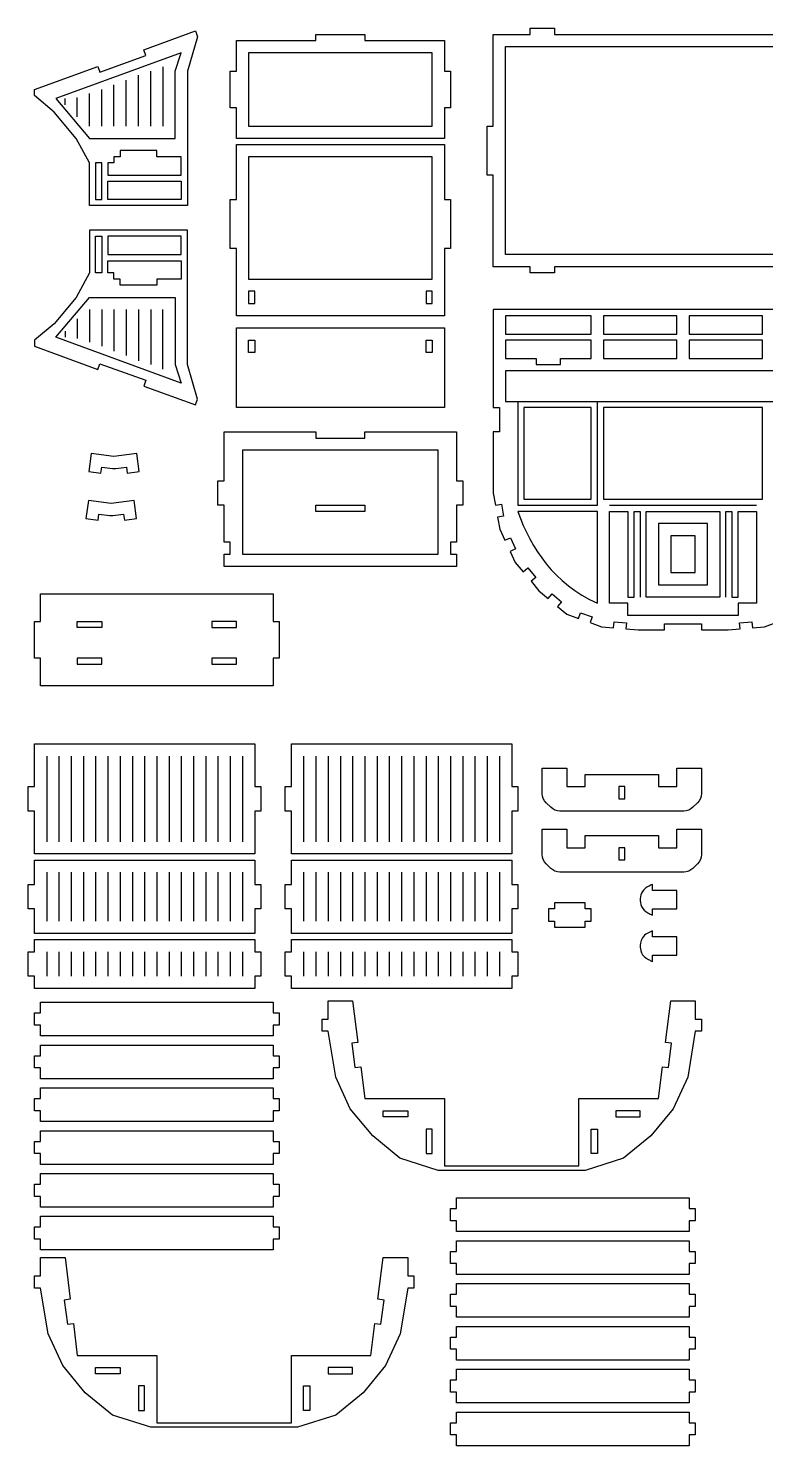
# Model space of a CAD drawing. Extents: x -19 to 119, y -23 to 93.
# Drawn here: x -18.6 to 41.6, y -23.1 to 92.8 of the extents above; entities that cross this region are included whole.
import ezdxf

# ---------------------------------------------------------------- set-up
doc = ezdxf.new("R2010")
doc.units = 0
doc.header["$MEASUREMENT"] = 0
doc.layers.get('0').update_dxf_attribs({"linetype": 'CONTINUOUS'})
doc.layers.add('ENGRAVE', color=1, linetype='CONTINUOUS')

msp = doc.modelspace()

# ---------------------------------------------------------------- linework, layer by layer
for points in [[(44.35, 73.3), (24.35, 73.3), (24.35, 72.8), (22.35, 72.8), (22.35, 73.3), (19.35, 73.3), (19.35, 80.8), (18.85, 80.8), (18.85, 84.8), (19.35, 84.8), (19.35, 92.3), (22.35, 92.3), (22.35, 92.8), (24.35, 92.8), (24.35, 92.3), (44.35, 92.3)], [(50.35, 69.8), (19.35, 69.8), (19.35, 61.8), (19.85, 61.8), (19.85, 59.8), (19.35, 59.8), (19.35, 54.8), (19.53, 53.81), (20.02, 53.9), (20.19, 52.91), (19.7, 52.83), (19.87, 51.84), (20.3, 50.94), (20.75, 51.15), (21.17, 50.24), (20.72, 50.03), (21.14, 49.12), (21.78, 48.36), (22.17, 48.68), (22.81, 47.91), (22.43, 47.59), (23.07, 46.82), (23.84, 46.18), (24.16, 46.56), (24.92, 45.92), (24.6, 45.54), (25.37, 44.9), (26.31, 44.55), (26.48, 45.02), (27.42, 44.68), (27.25, 44.21), (28.19, 43.87), (29.18, 43.78), (29.23, 44.28), (30.22, 44.19), (30.18, 43.7), (31.18, 43.61), (33.35, 43.61), (33.35, 44.11), (36.35, 44.11), (36.35, 43.61), (38.53, 43.61), (39.53, 43.7), (39.48, 44.19), (40.48, 44.28), (40.52, 43.78), (41.52, 43.87), (42.46, 44.21)]]:
    msp.add_lwpolyline(points)
for points in [[(-13.65, 78.3), (-13.65, 81.8), (-14.74, 83.79), (-16.53, 85.95), (-18.15, 87.3), (-18.15, 87.8), (-12.98, 89.68), (-12.81, 89.21), (-9.05, 90.57), (-9.22, 91.04), (-4.99, 92.58), (-4.82, 92.11), (-5.65, 89.3), (-5.65, 78.3)], [(-1.65, 83.8), (-1.65, 86.3), (-2.15, 86.3), (-2.15, 89.3), (-1.65, 89.3), (-1.65, 91.8), (4.85, 91.8), (4.85, 92.3), (8.85, 92.3), (8.85, 91.8), (15.35, 91.8), (15.35, 89.3), (15.85, 89.3), (15.85, 86.3), (15.35, 86.3), (15.35, 83.8)], [(-6.15, 80.8), (-6.15, 82.3), (-8.15, 82.3), (-8.15, 82.8), (-11.15, 82.8), (-11.15, 82.3), (-11.65, 82.3), (-11.65, 81.8), (-12.15, 81.8), (-12.15, 80.8)], [(-1.65, 69.3), (-1.65, 74.8), (-2.15, 74.8), (-2.15, 78.8), (-1.65, 78.8), (-1.65, 83.3), (15.35, 83.3), (15.35, 78.8), (15.85, 78.8), (15.85, 74.8), (15.35, 74.8), (15.35, 69.3)], [(-13.15, 81.8), (-13.15, 78.8), (-12.65, 78.8), (-12.65, 81.8)], [(-12.15, 78.8), (-12.15, 80.3), (-6.15, 80.3), (-6.15, 78.8)], [(-13.65, 76.3), (-13.65, 72.8), (-14.74, 70.8), (-16.53, 68.64), (-18.15, 67.3), (-18.15, 66.8), (-12.98, 64.91), (-12.81, 65.38), (-9.05, 64.02), (-9.22, 63.55), (-4.99, 62.01), (-4.82, 62.48), (-5.65, 65.3), (-5.65, 76.3)], [(-13.15, 72.8), (-13.15, 75.8), (-12.65, 75.8), (-12.65, 72.8)], [(-12.15, 75.8), (-12.15, 74.3), (-6.15, 74.3), (-6.15, 75.8)], [(-6.15, 73.8), (-6.15, 72.3), (-8.15, 72.3), (-8.15, 71.8), (-11.15, 71.8), (-11.15, 72.3), (-11.65, 72.3), (-11.65, 72.8), (-12.15, 72.8), (-12.15, 73.8)], [(-0.65, 70.3), (-0.15, 70.3), (-0.15, 71.3), (-0.65, 71.3)], [(13.85, 71.3), (13.85, 70.3), (14.35, 70.3), (14.35, 71.3)], [(27.35, 67.8), (27.35, 69.3), (20.35, 69.3), (20.35, 67.8)], [(34.35, 67.8), (34.35, 69.3), (28.35, 69.3), (28.35, 67.8)], [(41.35, 67.8), (41.35, 69.3), (35.35, 69.3), (35.35, 67.8)], [(-1.65, 61.8), (-1.65, 68.3), (15.35, 68.3), (15.35, 61.8)], [(-0.65, 66.3), (-0.65, 67.3), (-0.15, 67.3), (-0.15, 66.3)], [(13.85, 66.3), (13.85, 67.3), (14.35, 67.3), (14.35, 66.3)], [(20.35, 67.3), (20.35, 65.8), (22.85, 65.8), (22.85, 65.3), (24.85, 65.3), (24.85, 65.8), (27.35, 65.8), (27.35, 67.3)], [(28.35, 67.3), (28.35, 65.8), (34.35, 65.8), (34.35, 67.3)], [(35.35, 67.3), (35.35, 65.8), (41.35, 65.8), (41.35, 67.3)], [(21.85, 61.8), (21.85, 54.3), (27.35, 54.3), (27.35, 61.8)], [(28.35, 61.8), (28.35, 54.3), (41.35, 54.3), (41.35, 61.8)], [(-2.65, 48.8), (-2.65, 49.8), (-2.15, 49.8), (-2.15, 50.8), (-2.65, 50.8), (-2.65, 53.8), (-3.15, 53.8), (-3.15, 55.8), (-2.65, 55.8), (-2.65, 59.8), (4.85, 59.8), (4.85, 59.3), (8.85, 59.3), (8.85, 59.8), (16.35, 59.8), (16.35, 55.8), (16.85, 55.8), (16.85, 53.8), (16.35, 53.8), (16.35, 50.8), (15.85, 50.8), (15.85, 49.8), (16.35, 49.8), (16.35, 48.8)], [(-11.51, 56.81), (-10.64, 56.92), (-10.57, 56.43), (-9.58, 56.56), (-9.78, 58.04), (-11.65, 57.8), (-13.51, 58.04), (-13.71, 56.56), (-12.72, 56.43), (-12.65, 56.92), (-11.78, 56.81)], [(-11.74, 52.97), (-10.87, 53.08), (-10.8, 52.58), (-9.81, 52.72), (-10.01, 54.2), (-11.87, 53.96), (-13.74, 54.2), (-13.94, 52.72), (-12.94, 52.58), (-12.88, 53.08), (-12, 52.97)], [(4.85, 53.3), (4.85, 53.8), (8.85, 53.8), (8.85, 53.3)], [(-17.65, 39.05), (-17.65, 41.3), (-18.15, 41.3), (-18.15, 44.3), (-17.65, 44.3), (-17.65, 46.55), (1.35, 46.55), (1.35, 44.3), (1.85, 44.3), (1.85, 41.3), (1.35, 41.3), (1.35, 39.05)], [(-14.65, 43.8), (-14.65, 44.3), (-12.65, 44.3), (-12.65, 43.8)], [(-3.65, 44.3), (-3.65, 43.8), (-1.65, 43.8), (-1.65, 44.3)], [(-14.65, 41.3), (-14.65, 40.8), (-12.65, 40.8), (-12.65, 41.3)], [(-3.65, 41.3), (-3.65, 40.8), (-1.65, 40.8), (-1.65, 41.3)], [(-18.15, 25.3), (-18.15, 28.8), (-18.65, 28.8), (-18.65, 30.8), (-18.15, 30.8), (-18.15, 34.3), (-0.15, 34.3), (-0.15, 30.8), (0.35, 30.8), (0.35, 28.8), (-0.15, 28.8), (-0.15, 25.3)], [(2.85, 25.3), (2.85, 28.8), (2.35, 28.8), (2.35, 30.8), (2.85, 30.8), (2.85, 34.3), (20.85, 34.3), (20.85, 30.8), (21.35, 30.8), (21.35, 28.8), (20.85, 28.8), (20.85, 25.3)], [(29.6, 30.8), (29.6, 29.8), (30.1, 29.8), (30.1, 30.8)], [(29.6, 25.81), (29.6, 24.81), (30.1, 24.81), (30.1, 25.81)], [(-18.15, 18.8), (-18.15, 20.8), (-18.65, 20.8), (-18.65, 22.8), (-18.15, 22.8), (-18.15, 24.8), (-0.15, 24.8), (-0.15, 22.8), (0.35, 22.8), (0.35, 20.8), (-0.15, 20.8), (-0.15, 18.8)], [(2.85, 18.8), (2.85, 20.8), (2.35, 20.8), (2.35, 22.8), (2.85, 22.8), (2.85, 24.8), (20.85, 24.8), (20.85, 22.8), (21.35, 22.8), (21.35, 20.8), (20.85, 20.8), (20.85, 18.8)], [(24.35, 21.3), (24.35, 20.8), (23.85, 20.8), (23.85, 19.8), (24.35, 19.8), (24.35, 19.3), (26.85, 19.3), (26.85, 19.8), (27.35, 19.8), (27.35, 20.8), (26.85, 20.8), (26.85, 21.3)], [(-18.15, 14.3), (-18.15, 15.3), (-18.65, 15.3), (-18.65, 17.3), (-18.15, 17.3), (-18.15, 18.3), (-0.15, 18.3), (-0.15, 17.3), (0.35, 17.3), (0.35, 15.3), (-0.15, 15.3), (-0.15, 14.3)], [(2.85, 14.3), (2.85, 15.3), (2.35, 15.3), (2.35, 17.3), (2.85, 17.3), (2.85, 18.3), (20.85, 18.3), (20.85, 17.3), (21.35, 17.3), (21.35, 15.3), (20.85, 15.3), (20.85, 14.3)], [(-17.65, 10.42), (-17.65, 11.3), (-18.15, 11.3), (-18.15, 12.3), (-17.65, 12.3), (-17.65, 13.17), (1.35, 13.17), (1.35, 12.3), (1.85, 12.3), (1.85, 11.3), (1.35, 11.3), (1.35, 10.42)], [(26.85, -0.58), (14.85, -0.58), (11.72, 0.42), (9.49, 2.24), (7.66, 4.47), (6.47, 7.05), (5.85, 10.8), (5.35, 10.8), (5.35, 11.8), (5.85, 11.8), (5.85, 13.3), (7.85, 13.3), (8.28, 9.88), (7.79, 9.82), (8.04, 7.84), (8.53, 7.9), (8.85, 5.3), (15.35, 5.3), (15.35, -0.2), (26.35, -0.2), (26.35, 5.3), (32.85, 5.3), (33.17, 7.9), (33.67, 7.84), (33.92, 9.82), (33.42, 9.88), (33.85, 13.3), (35.85, 13.3), (35.85, 11.8), (36.35, 11.8), (36.35, 10.8), (35.85, 10.8), (35.24, 7.05), (34.04, 4.47), (32.22, 2.24), (29.98, 0.42)], [(-17.65, 6.92), (-17.65, 7.8), (-18.15, 7.8), (-18.15, 8.8), (-17.65, 8.8), (-17.65, 9.67), (1.35, 9.67), (1.35, 8.8), (1.85, 8.8), (1.85, 7.8), (1.35, 7.8), (1.35, 6.92)], [(-17.65, 3.42), (-17.65, 4.3), (-18.15, 4.3), (-18.15, 5.3), (-17.65, 5.3), (-17.65, 6.17), (1.35, 6.17), (1.35, 5.3), (1.85, 5.3), (1.85, 4.3), (1.35, 4.3), (1.35, 3.42)], [(10.35, 4.3), (12.35, 4.3), (12.35, 3.8), (10.35, 3.8)], [(31.35, 4.3), (29.35, 4.3), (29.35, 3.8), (31.35, 3.8)], [(-17.65, -0.08), (-17.65, 0.8), (-18.15, 0.8), (-18.15, 1.8), (-17.65, 1.8), (-17.65, 2.67), (1.35, 2.67), (1.35, 1.8), (1.85, 1.8), (1.85, 0.8), (1.35, 0.8), (1.35, -0.08)], [(14.35, 2.8), (13.85, 2.8), (13.85, 0.8), (14.35, 0.8)], [(27.35, 2.8), (27.85, 2.8), (27.85, 0.8), (27.35, 0.8)], [(-17.65, -3.58), (-17.65, -2.7), (-18.15, -2.7), (-18.15, -1.7), (-17.65, -1.7), (-17.65, -0.83), (1.35, -0.83), (1.35, -1.7), (1.85, -1.7), (1.85, -2.7), (1.35, -2.7), (1.35, -3.58)], [(16.35, -5.58), (16.35, -4.7), (15.85, -4.7), (15.85, -3.7), (16.35, -3.7), (16.35, -2.83), (35.35, -2.83), (35.35, -3.7), (35.85, -3.7), (35.85, -4.7), (35.35, -4.7), (35.35, -5.58)], [(-17.65, -7.08), (-17.65, -6.2), (-18.15, -6.2), (-18.15, -5.2), (-17.65, -5.2), (-17.65, -4.33), (1.35, -4.33), (1.35, -5.2), (1.85, -5.2), (1.85, -6.2), (1.35, -6.2), (1.35, -7.08)], [(16.35, -9.08), (16.35, -8.2), (15.85, -8.2), (15.85, -7.2), (16.35, -7.2), (16.35, -6.33), (35.35, -6.33), (35.35, -7.2), (35.85, -7.2), (35.85, -8.2), (35.35, -8.2), (35.35, -9.08)], [(3.35, -21.58), (-8.65, -21.58), (-11.78, -20.58), (-14.01, -18.76), (-15.84, -16.53), (-17.03, -13.95), (-17.65, -10.2), (-18.15, -10.2), (-18.15, -9.2), (-17.65, -9.2), (-17.65, -7.7), (-15.65, -7.7), (-15.22, -11.11), (-15.71, -11.18), (-15.46, -13.16), (-14.97, -13.1), (-14.65, -15.7), (-8.15, -15.7), (-8.15, -21.2), (2.85, -21.2), (2.85, -15.7), (9.35, -15.7), (9.67, -13.1), (10.17, -13.16), (10.42, -11.18), (9.92, -11.11), (10.35, -7.7), (12.35, -7.7), (12.35, -9.2), (12.85, -9.2), (12.85, -10.2), (12.35, -10.2), (11.74, -13.95), (10.54, -16.53), (8.72, -18.76), (6.48, -20.58)], [(16.35, -12.58), (16.35, -11.7), (15.85, -11.7), (15.85, -10.7), (16.35, -10.7), (16.35, -9.83), (35.35, -9.83), (35.35, -10.7), (35.85, -10.7), (35.85, -11.7), (35.35, -11.7), (35.35, -12.58)], [(16.35, -16.08), (16.35, -15.2), (15.85, -15.2), (15.85, -14.2), (16.35, -14.2), (16.35, -13.33), (35.35, -13.33), (35.35, -14.2), (35.85, -14.2), (35.85, -15.2), (35.35, -15.2), (35.35, -16.08)], [(-13.15, -16.7), (-11.15, -16.7), (-11.15, -17.2), (-13.15, -17.2)], [(7.85, -16.7), (5.85, -16.7), (5.85, -17.2), (7.85, -17.2)], [(16.35, -19.58), (16.35, -18.7), (15.85, -18.7), (15.85, -17.7), (16.35, -17.7), (16.35, -16.83), (35.35, -16.83), (35.35, -17.7), (35.85, -17.7), (35.85, -18.7), (35.35, -18.7), (35.35, -19.58)], [(-9.15, -18.2), (-9.65, -18.2), (-9.65, -20.2), (-9.15, -20.2)], [(3.85, -18.2), (4.35, -18.2), (4.35, -20.2), (3.85, -20.2)], [(16.35, -23.08), (16.35, -22.2), (15.85, -22.2), (15.85, -21.2), (16.35, -21.2), (16.35, -20.33), (35.35, -20.33), (35.35, -21.2), (35.85, -21.2), (35.85, -22.2), (35.35, -22.2), (35.35, -23.08)]]:
    msp.add_lwpolyline(points, close=True)
for points in [[(23.35, 32.3), (25.35, 32.3), (25.35, 30.8), (26.85, 30.8), (26.85, 31.8), (32.85, 31.8), (32.85, 30.8), (34.35, 30.8), (34.35, 32.3), (36.35, 32.3), (36.35, 30.24, -0.198916), (36.04, 29.48), (35.66, 29.11, -0.198915), (34.91, 28.8), (24.79, 28.8, -0.198915), (24.04, 29.11), (23.66, 29.48, -0.198914), (23.35, 30.24)], [(23.35, 27.31), (25.35, 27.31), (25.35, 25.81), (26.85, 25.81), (26.85, 26.81), (32.85, 26.81), (32.85, 25.81), (34.35, 25.81), (34.35, 27.31), (36.35, 27.31), (36.35, 25.25, -0.198917), (36.04, 24.49), (35.66, 24.12, -0.198915), (34.91, 23.81), (24.79, 23.81, -0.198916), (24.04, 24.12), (23.66, 24.49, -0.198914), (23.35, 25.25)], [(32.35, 22.8, 0.021616), (31.99, 22.63, 0.08231), (31.64, 22.37, 0.158207), (31.37, 21.78, 0.097463), (31.4, 21.17, 0.177471), (31.81, 20.59, 0.02745), (31.98, 20.48, 0.020909), (32.35, 20.3), (32.35, 20.8), (34.35, 20.8), (34.35, 22.3), (32.35, 22.3)], [(32.35, 19.01, 0.030229), (31.92, 18.8, 0.112837), (31.54, 18.45, 0.118473), (31.37, 17.99, 0.097463), (31.4, 17.39, 0.17747), (31.81, 16.8, 0.041119), (32.1, 16.63, 0.013939), (32.35, 16.51), (32.35, 17.01), (34.35, 17.01), (34.35, 18.51), (32.35, 18.51)]]:
    msp.add_lwpolyline(points, format="xyb", close=True)
at = {"layer": 'ENGRAVE'}
for points in [[(-6.65, 83.8), (-6.65, 89.3), (-6.15, 90.8), (-16.4, 87.05), (-13.65, 83.8)], [(14.35, 90.8), (-0.65, 90.8), (-0.65, 84.8), (14.35, 84.8)], [(20.35, 74.3), (20.35, 91.3), (48.35, 91.3), (48.35, 74.3)], [(14.35, 82.3), (-0.65, 82.3), (-0.65, 72.3), (14.35, 72.3)], [(-6.65, 70.8), (-6.65, 65.3), (-6.15, 63.8), (-16.4, 67.55), (-13.65, 70.8)], [(49.35, 64.8), (20.35, 64.8), (20.35, 62.3), (49.35, 62.3)], [(14.85, 58.3), (-1.15, 58.3), (-1.15, 49.8), (14.85, 49.8)], [(21.35, 53.3), (21.8, 52.16), (22.06, 51.6), (22.33, 51.06), (22.63, 50.52), (22.95, 50), (23.3, 49.5), (23.67, 49.01), (24.08, 48.53), (24.51, 48.08), (24.98, 47.64), (25.48, 47.22), (26.01, 46.83), (26.59, 46.46), (27.2, 46.11), (27.85, 45.8), (27.85, 53.3)], [(31.85, 53.3), (37.85, 53.3), (37.85, 46.3), (31.85, 46.3)], [(32.85, 52.3), (32.85, 47.3), (36.85, 47.3), (36.85, 52.3)], [(33.85, 51.3), (33.85, 48.3), (35.85, 48.3), (35.85, 51.3)]]:
    msp.add_lwpolyline(points, close=True, dxfattribs=at)
for points in [[(-8.65, 84.8), (-8.65, 89.3)], [(-7.65, 89.65), (-7.65, 84.8)], [(-11.65, 84.8), (-11.65, 88.19)], [(-10.65, 84.8), (-10.65, 88.55)], [(-9.65, 84.8), (-9.65, 88.97)], [(-15.65, 86.55), (-15.65, 87.05)], [(-14.65, 85.55), (-14.65, 87.15)], [(-13.65, 84.8), (-13.65, 87.47)], [(-12.65, 84.8), (-12.65, 87.8)], [(-13.65, 69.8), (-13.65, 67.13)], [(-12.65, 69.8), (-12.65, 66.8)], [(-11.65, 69.8), (-11.65, 66.4)], [(-10.65, 69.8), (-10.65, 66.05)], [(-9.65, 69.8), (-9.65, 65.62)], [(-8.65, 69.8), (-8.65, 65.3)], [(-7.65, 64.94), (-7.65, 69.8)], [(-14.65, 69.05), (-14.65, 67.44)], [(-15.65, 68.05), (-15.65, 67.55)], [(21.35, 62.3), (21.35, 53.8), (27.85, 53.8), (27.85, 62.3)], [(28.85, 53.8), (40.85, 53.8)], [(38.35, 46.3), (38.35, 53.3), (38.85, 53.3), (38.85, 46.3), (39.35, 46.3), (39.35, 53.3), (40.85, 53.3), (40.85, 45.8), (39.35, 45.8), (39.35, 44.8), (30.35, 44.8), (30.35, 45.8), (28.85, 45.8), (28.85, 53.3), (30.35, 53.3), (30.35, 46.3), (30.85, 46.3), (30.85, 53.3), (31.35, 53.3), (31.35, 46.3)], [(-17.15, 33.3), (-17.15, 26.3)], [(-16.15, 33.3), (-16.15, 26.3)], [(-15.15, 33.3), (-15.15, 26.3)], [(-14.15, 33.3), (-14.15, 26.3)], [(-13.15, 33.3), (-13.15, 26.3)], [(-12.15, 33.3), (-12.15, 26.3)], [(-11.15, 33.3), (-11.15, 26.3)], [(-10.15, 33.3), (-10.15, 26.3)], [(-9.15, 33.3), (-9.15, 26.3)], [(-8.15, 33.3), (-8.15, 26.3)], [(-7.15, 33.3), (-7.15, 26.3)], [(-6.15, 33.3), (-6.15, 26.3)], [(-5.15, 33.3), (-5.15, 26.3)], [(-4.15, 33.3), (-4.15, 26.3)], [(-3.15, 33.3), (-3.15, 26.3)], [(-2.15, 33.3), (-2.15, 26.3)], [(-1.15, 33.3), (-1.15, 26.3)], [(3.85, 33.3), (3.85, 26.3)], [(4.85, 33.3), (4.85, 26.3)], [(5.85, 33.3), (5.85, 26.3)], [(6.85, 33.3), (6.85, 26.3)], [(7.85, 33.3), (7.85, 26.3)], [(8.85, 33.3), (8.85, 26.3)], [(9.85, 33.3), (9.85, 26.3)], [(10.85, 33.3), (10.85, 26.3)], [(11.85, 33.3), (11.85, 26.3)], [(12.85, 33.3), (12.85, 26.3)], [(13.85, 33.3), (13.85, 26.3)], [(14.85, 33.3), (14.85, 26.3)], [(15.85, 33.3), (15.85, 26.3)], [(16.85, 33.3), (16.85, 26.3)], [(17.85, 33.3), (17.85, 26.3)], [(18.85, 33.3), (18.85, 26.3)], [(19.85, 33.3), (19.85, 26.3)], [(-17.15, 23.8), (-17.15, 19.8)], [(-16.15, 23.8), (-16.15, 19.8)], [(-15.15, 23.8), (-15.15, 19.8)], [(-14.15, 23.8), (-14.15, 19.8)], [(-13.15, 23.8), (-13.15, 19.8)], [(-12.15, 23.8), (-12.15, 19.8)], [(-11.15, 23.8), (-11.15, 19.8)], [(-10.15, 23.8), (-10.15, 19.8)], [(-9.15, 23.8), (-9.15, 19.8)], [(-8.15, 23.8), (-8.15, 19.8)], [(-7.15, 23.8), (-7.15, 19.8)], [(-6.15, 23.8), (-6.15, 19.8)], [(-5.15, 23.8), (-5.15, 19.8)], [(-4.15, 23.8), (-4.15, 19.8)], [(-3.15, 23.8), (-3.15, 19.8)], [(-2.15, 23.8), (-2.15, 19.8)], [(-1.15, 23.8), (-1.15, 19.8)], [(3.85, 23.8), (3.85, 19.8)], [(4.85, 23.8), (4.85, 19.8)], [(5.85, 23.8), (5.85, 19.8)], [(6.85, 23.8), (6.85, 19.8)], [(7.85, 23.8), (7.85, 19.8)], [(8.85, 23.8), (8.85, 19.8)], [(9.85, 23.8), (9.85, 19.8)], [(10.85, 23.8), (10.85, 19.8)], [(11.85, 23.8), (11.85, 19.8)], [(12.85, 23.8), (12.85, 19.8)], [(13.85, 23.8), (13.85, 19.8)], [(14.85, 23.8), (14.85, 19.8)], [(15.85, 23.8), (15.85, 19.8)], [(16.85, 23.8), (16.85, 19.8)], [(17.85, 23.8), (17.85, 19.8)], [(18.85, 23.8), (18.85, 19.8)], [(19.85, 23.8), (19.85, 19.8)], [(-17.15, 17.3), (-17.15, 15.3)], [(-16.15, 17.3), (-16.15, 15.3)], [(-15.15, 17.3), (-15.15, 15.3)], [(-14.15, 17.3), (-14.15, 15.3)], [(-13.15, 17.3), (-13.15, 15.3)], [(-12.15, 17.3), (-12.15, 15.3)], [(-11.15, 17.3), (-11.15, 15.3)], [(-10.15, 17.3), (-10.15, 15.3)], [(-9.15, 17.3), (-9.15, 15.3)], [(-8.15, 17.3), (-8.15, 15.3)], [(-7.15, 17.3), (-7.15, 15.3)], [(-6.15, 17.3), (-6.15, 15.3)], [(-5.15, 17.3), (-5.15, 15.3)], [(-4.15, 17.3), (-4.15, 15.3)], [(-3.15, 17.3), (-3.15, 15.3)], [(-2.15, 17.3), (-2.15, 15.3)], [(-1.15, 17.3), (-1.15, 15.3)], [(3.85, 17.3), (3.85, 15.3)], [(4.85, 17.3), (4.85, 15.3)], [(5.85, 17.3), (5.85, 15.3)], [(6.85, 17.3), (6.85, 15.3)], [(7.85, 17.3), (7.85, 15.3)], [(8.85, 17.3), (8.85, 15.3)], [(9.85, 17.3), (9.85, 15.3)], [(10.85, 17.3), (10.85, 15.3)], [(11.85, 17.3), (11.85, 15.3)], [(12.85, 17.3), (12.85, 15.3)], [(13.85, 17.3), (13.85, 15.3)], [(14.85, 17.3), (14.85, 15.3)], [(15.85, 17.3), (15.85, 15.3)], [(16.85, 17.3), (16.85, 15.3)], [(17.85, 17.3), (17.85, 15.3)], [(18.85, 17.3), (18.85, 15.3)], [(19.85, 17.3), (19.85, 15.3)]]:
    msp.add_lwpolyline(points, dxfattribs=at)

doc.saveas('drawing.dxf')
